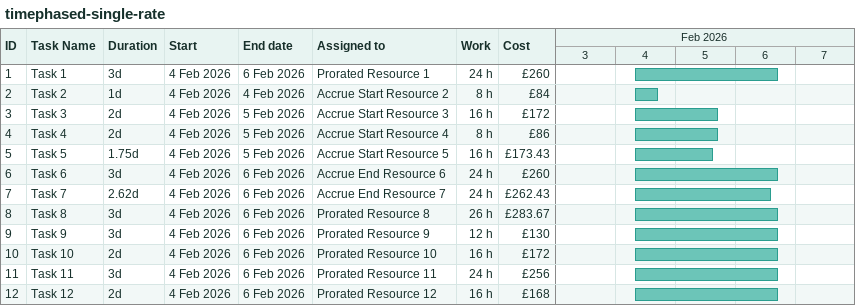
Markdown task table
timephased-single-rate

| ID | Task | Duration | Start | Finish | Resources | Work (h) | Cost (£) |
|---|---|---|---|---|---|---|---|
| 1 | Task 1 | 3d | 2026-02-04 | 2026-02-06 | Prorated Resource 1 | 24 | 260 |
| 2 | Task 2 | 1d | 2026-02-04 | 2026-02-04 | Accrue Start Resource 2 | 8 | 84 |
| 3 | Task 3 | 2d | 2026-02-04 | 2026-02-05 | Accrue Start Resource 3 | 16 | 172 |
| 4 | Task 4 | 2d | 2026-02-04 | 2026-02-05 | Accrue Start Resource 4 | 8 | 86 |
| 5 | Task 5 | 1.75d | 2026-02-04 | 2026-02-05 | Accrue Start Resource 5 | 16 | 173.43 |
| 6 | Task 6 | 3d | 2026-02-04 | 2026-02-06 | Accrue End Resource 6 | 24 | 260 |
| 7 | Task 7 | 2.62d | 2026-02-04 | 2026-02-06 | Accrue End Resource 7 | 24 | 262.43 |
| 8 | Task 8 | 3d | 2026-02-04 | 2026-02-06 | Prorated Resource 8 | 26 | 283.67 |
| 9 | Task 9 | 3d | 2026-02-04 | 2026-02-06 | Prorated Resource 9 | 12 | 130 |
| 10 | Task 10 | 2d | 2026-02-04 | 2026-02-06 | Prorated Resource 10 | 16 | 172 |
| 11 | Task 11 | 3d | 2026-02-04 | 2026-02-06 | Prorated Resource 11 | 24 | 256 |
| 12 | Task 12 | 2d | 2026-02-04 | 2026-02-06 | Prorated Resource 12 | 16 | 168 |
